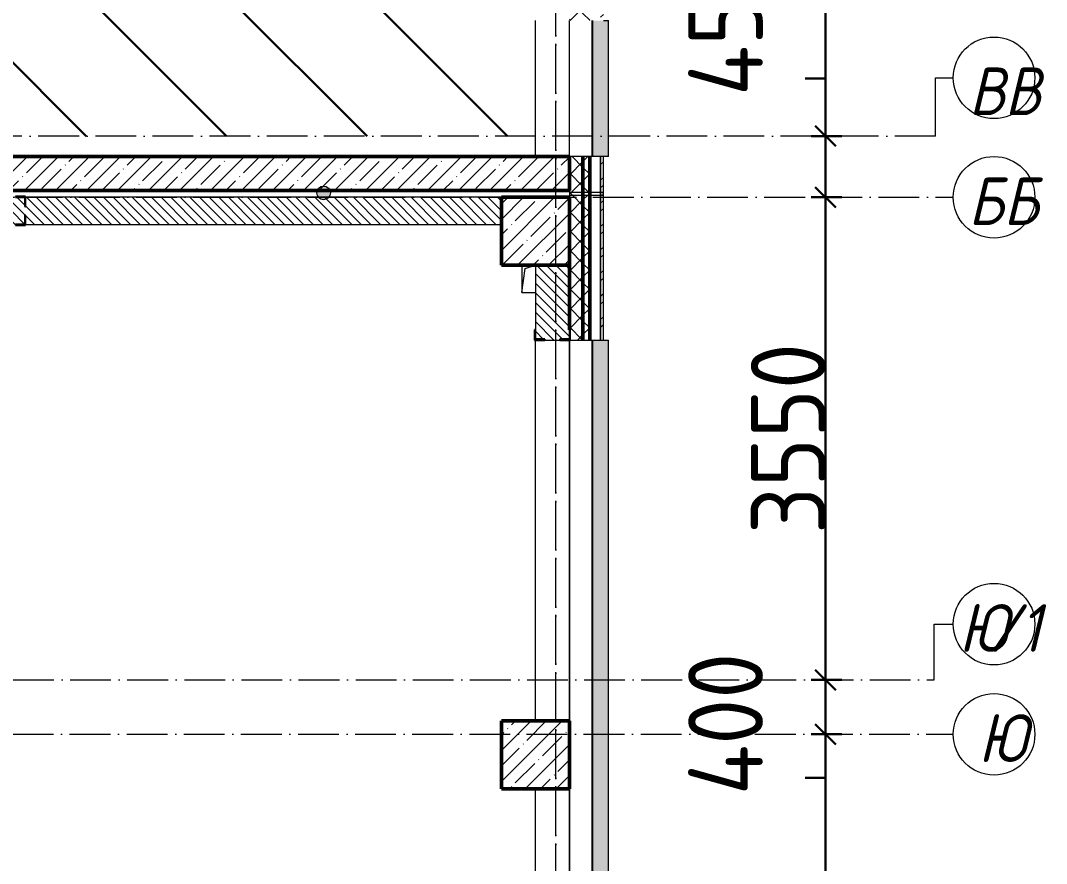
# Model space of a CAD drawing. Header units: millimetres. Extents: x 35697 to 388678, y -91946 to 171347.
# Drawn here: x 380983 to 388530, y -44982 to -38782 of the extents above; entities that cross this region are included whole.
import ezdxf

# ---------------------------------------------------------------- set-up
doc = ezdxf.new("R2010")
doc.units = ezdxf.units.MM
doc.linetypes.add('50_200_ШТРИХ_1Т_ш5_п1_п1_', pattern=[700, 500, -100, 0, -100])
for name, color, linetype, lineweight in [('4) ЛЕстницы', 5, 'Continuous', 30), ('A-____-____-DIMS', 7, 'Continuous', 9), ('A-GENM-____-MCUT', 7, 'Continuous', 25), ('A-GENM-____-OTLN', 7, 'Continuous', 9), ('A-GENM-____-OTLN-1', 7, 'Continuous', 25), ('A-GLAZ-____-OTLN', 7, 'Continuous', 9), ('A-WALL-____-MCUT', 7, 'Continuous', 13), ('A-WALL-____-MCUT-1', 7, 'Continuous', 9), ('A-WALL-____-MCUT-2', 7, 'Continuous', 50), ('A-WALL-____-MCUT-3', 7, 'Continuous', 9), ('A-WALL-____-OTLN', 7, 'Continuous', 9), ('A-WALL-____-PATT-1', 7, 'Continuous', 9), ('A-WALL-FNSH-MCUT-1', 7, 'Continuous', 9), ('G-____-____-TEXT', 7, 'Continuous', 9), ('S-COLS-____-MCUT', 7, 'Continuous', 50), ('S-COLS-____-OTLN', 7, 'Continuous', 9), ('S-GRID-____-IDEN', 7, 'Continuous', 9), ('S-GRID-____-OTLN', 7, 'Continuous', 9), ('S-GRID-____-OTLN-1', 7, '50_200_ШТРИХ_1Т_ш5_п1_п1_', 9), ('стяжа', 7, 'Continuous', 30)]:
    doc.layers.add(name, color=color, linetype=linetype, lineweight=lineweight)
doc.layers.add('A-GLAZ-____-OTLN-1', color=7, linetype='Continuous', lineweight=9, true_color=0xc0c0c0)
doc.styles.add('ISOCPEUR_I', font='isocpeui.ttf', dxfattribs={"width": 0.9, "height": 2.5})
doc.styles.add('ISOCPEUR_I_9', font='isocpeui.ttf', dxfattribs={"width": 0.9, "height": 250})
doc.styles.add('СПДС', font='isocpeur.ttf', dxfattribs={"width": 0.9})
doc.dimstyles.new('ISO-2_5_0_9К_БОЛЬШОЙ_ОСИ', dxfattribs={"dimscale": 304.8, "dimtxt": 248.995294, "dimasz": 0.492126, "dimexe": 0.393701, "dimexo": 0, "dimgap": 0, "dimtad": 1, "dimdec": 0, "dimzin": 0, "dimdsep": 46, "dimtxsty": 'ISOCPEUR_I_9', "dimblk1": 'OBLIQUE', "dimblk2": 'OBLIQUE', "dimsah": 1, "dimcen": 0.09, "dimdle": 0.393701, "dimazin": 0, "dimtfac": 1, "dimtdec": 4, "dimtix": 1, "dimtmove": 0, "dimatfit": 3, "dimfxl": 1, "dimtvp": 1, "dimtolj": 1, "dimtzin": 0, "dimarcsym": 2})
doc.dimstyles.new('ISO-2_5_0_9К_БОЛЬШОЙ_ОСИ_1', dxfattribs={"dimscale": 304.8, "dimtxt": 248.995294, "dimasz": 0.492126, "dimexe": 0.393701, "dimexo": 0, "dimgap": 0, "dimtad": 1, "dimdec": 0, "dimzin": 0, "dimdsep": 46, "dimtxsty": 'ISOCPEUR_I_9', "dimblk1": 'OBLIQUE', "dimblk2": 'OBLIQUE', "dimsah": 1, "dimcen": 0.09, "dimdle": 0.393701, "dimazin": 0, "dimtfac": 1, "dimtdec": 4, "dimtix": 1, "dimtmove": 1, "dimatfit": 3, "dimfxl": 1, "dimtvp": 1, "dimtolj": 1, "dimtzin": 0, "dimarcsym": 2})
pattern_1 = [(45, (283770.71, -86863.46), (-70.71068, 70.71068), []), (135, (283770.71, -86863.46), (-70.71068, -70.71068), [])]
pattern_2 = [(45, (-101000, -46531.04), (-114.04925, 114.04925), []), (45, (-100885.95, -46531.04), (-114.04925, 114.04925), [201.613, -40.323, 3.353, -36.97])]
pattern_3 = [(135, (283770.707, -86863.456), (-35.35534, -35.35534), [])]
pattern_4 = [(45, (283770.7, -86863.46), (-114.04925, 114.04925), []), (45, (283884.76, -86863.46), (-114.04925, 114.04925), [201.612, -40.322, 3.353, -36.97])]
pattern_5 = [(45, (283770.71, -86863.46), (-85.53659, 85.53659), []), (45, (283827.73, -86863.46), (-85.53659, 85.53659), [])]

# ---------------------------------------------------------------- blocks, each defined once
blk = doc.blocks.new('BSC_Колонна _Прямоугольная - 500х500-V114-АР1_План отверстий 3 этажа в осях 1-64_Ю-ЯЯ')
at = {"layer": 'S-COLS-____-OTLN'}
h = blk.add_hatch(dxfattribs=at)
h.set_pattern_fill('FP_119', color=256, style=0, pattern_type=2)
h.set_pattern_definition(pattern_2)
h.paths.add_polyline_path([(-250, -250), (250, -250), (250, 250), (-250, 250), (-250, 198.3)], flags=0)
at = {"layer": 'S-COLS-____-MCUT'}
for p, q in [((250, 250), (-250, 250)), ((-250, 250), (-250, -250)), ((250, -250), (250, 250)), ((-250, -250), (250, -250))]:
    blk.add_line(p, q, dxfattribs=at)
blk = doc.blocks.new('Фахверк_СКБ_Уголок - 200_3550-28267367-АР1_План отверстий 3 этажа в осях 1-64_Ю-ЯЯ')
at = {"layer": 'A-GENM-____-MCUT'}
for p, q in [((200, 156), (125, 156)), ((125, 156), (125, 81)), ((200, 150), (200, 156)), ((125, 81), (131, 81)), ((131, 81), (131, 150)), ((131, 150), (200, 150)), ((131, 19), (125, 19)), ((125, 19), (125, -56)), ((131, -50), (131, 19)), ((125, -56), (200, -56)), ((200, -50), (131, -50)), ((200, -56), (200, -50))]:
    blk.add_line(p, q, dxfattribs=at)
blk = doc.blocks.new('Отлив_СКБ - Отлив витража_120_НВФ-31885283-АР1_План отверстий 3 этажа в осях 1-64_Ю-ЯЯ')
at = {"layer": 'A-GLAZ-____-OTLN-1'}
for points in [[(426.9, -2), (1000, -2), (1000, 0), (0, 0), (0, -2)], [(426.9, -120), (1000, -120), (1000, -2), (0, -2), (0, -120)]]:
    blk.add_hatch(color=256, dxfattribs=at).paths.add_polyline_path(points, flags=0)
at = {"layer": 'A-GLAZ-____-OTLN'}
for p, q in [((0, 0), (1000, 0)), ((1000, -2), (0, -2)), ((0, -120), (0, -83)), ((0, -120), (1000, -120)), ((1000, -83), (1000, -120))]:
    blk.add_line(p, q, dxfattribs=at)
blk = doc.blocks.new('Стены 13 - Стены 4-31812941-АР1_План отверстий 3 этажа в осях 1-64_Ю-ЯЯ')
at = {"layer": 'A-WALL-____-MCUT'}
for p, q in [((-1843.5, 41030.2), (-1843.5, 41010.2)), ((-1593.5, 41030.2), (-1843.5, 41030.2)), ((-1843.5, 41010.2), (-1593.5, 41010.2)), ((-1593.5, 41010.2), (-1593.5, 41030.2))]:
    blk.add_line(p, q, dxfattribs=at)
blk = doc.blocks.new('BSC_Колонна _Прямоугольная - 500х500-V138-АР1_План отверстий 3 этажа в осях 1-64_А-ГГ')
at = {"layer": 'S-COLS-____-OTLN'}
h = blk.add_hatch(dxfattribs=at)
h.set_pattern_fill('FP_161', color=256, style=0, pattern_type=2)
h.set_pattern_definition(pattern_2)
h.paths.add_polyline_path([(-250, -250), (250, -250), (250, 250), (-250, 250), (-250, -215.4)], flags=0)
at = {"layer": 'S-COLS-____-MCUT'}
for p, q in [((250, 250), (-250, 250)), ((-250, 250), (-250, -250)), ((250, -250), (250, 250)), ((-250, -250), (250, -250))]:
    blk.add_line(p, q, dxfattribs=at)
blk = doc.blocks.new('BSC_Колонна _Прямоугольная - 500х500-V140-АР1_План отверстий 3 этажа в осях 1-64_А-ГГ')
at = {"layer": 'S-COLS-____-OTLN'}
h = blk.add_hatch(dxfattribs=at)
h.set_pattern_fill('FP_163', color=256, style=0, pattern_type=2)
h.set_pattern_definition([(45, (-101000, -42681.04), (-114.04925, 114.04925), []), (45, (-100885.95, -42681.04), (-114.04925, 114.04925), [201.613, -40.323, 3.353, -36.97])])
h.paths.add_polyline_path([(-250, -250), (250, -250), (250, 250), (-250, 250)], flags=0)
at = {"layer": 'S-COLS-____-MCUT'}
for p, q in [((250, 250), (-250, 250)), ((-250, 250), (-250, -250)), ((250, -250), (250, 250)), ((-250, -250), (250, -250))]:
    blk.add_line(p, q, dxfattribs=at)
blk = doc.blocks.new('Фахверк_СКБ_Уголок - 250_2700-27497298-АР1_План отверстий 3 этажа в осях 1-64_А-ГГ')
at = {"layer": 'A-GENM-____-MCUT'}
for p, q in [((200, 181), (125, 181)), ((125, 181), (125, 106)), ((131, 106), (131, 175)), ((131, 175), (200, 175)), ((200, 175), (200, 181)), ((125, 106), (131, 106)), ((131, -6), (125, -6)), ((125, -6), (125, -81)), ((131, -75), (131, -6)), ((200, -75), (131, -75)), ((200, -81), (200, -75)), ((125, -81), (200, -81))]:
    blk.add_line(p, q, dxfattribs=at)
blk = doc.blocks.new('Фахверк_СКБ_Уголок - 200_3550-28267367-АР1_План отверстий 3 этажа в осях 1-64_А-ГГ')
at = {"layer": 'A-GENM-____-MCUT'}
for p, q in [((200, 156), (125, 156)), ((125, 156), (125, 81)), ((200, 150), (200, 156)), ((125, 81), (131, 81)), ((131, 81), (131, 150)), ((131, 150), (200, 150)), ((131, 19), (125, 19)), ((125, 19), (125, -56)), ((131, -50), (131, 19)), ((125, -56), (200, -56)), ((200, -50), (131, -50)), ((200, -56), (200, -50))]:
    blk.add_line(p, q, dxfattribs=at)
blk = doc.blocks.new('AR_Отверстие прямоугольное _в плите_ - AR_Отверстие прямоугольное _в плите_-V178-АР1_План отверстий 3 этажа в осях 1-64_А-ГГ')
at = {"layer": 'A-GENM-____-OTLN'}
for p, q in [((-50, 100), (-50, -100)), ((-25, 75), (50, 100)), ((-50, -100), (-25, 75)), ((-50, -100), (50, -100))]:
    blk.add_line(p, q, dxfattribs=at)
blk = doc.blocks.new('Отлив_СКБ - Отлив витража_120_НВФ-31885688-АР1_План отверстий 3 этажа в осях 1-64_А-ГГ')
at = {"layer": 'A-GLAZ-____-OTLN-1'}
for points in [[(4275.3, -2), (4800, -2), (4800, 0), (0, 0), (0, -2), (740.4, -2)], [(4275.3, -120), (4800, -120), (4800, -2), (0, -2), (0, -120), (740.4, -120)]]:
    blk.add_hatch(color=256, dxfattribs=at).paths.add_polyline_path(points, flags=0)
at = {"layer": 'A-GLAZ-____-OTLN'}
for p, q in [((0, 0), (4800, 0)), ((4800, -2), (0, -2)), ((0, -120), (0, -83)), ((0, -120), (4800, -120)), ((4800, -83), (4800, -120))]:
    blk.add_line(p, q, dxfattribs=at)
blk = doc.blocks.new('Стены 13 - Стены 4-31812941-АР1_План отверстий 3 этажа в осях 1-64_А-ГГ')
at = {"layer": 'A-WALL-____-MCUT-3'}
for p, q in [((-1843.5, 41030.2), (-1843.5, 41010.2)), ((-1593.5, 41030.2), (-1843.5, 41030.2)), ((-1843.5, 41010.2), (-1593.5, 41010.2)), ((-1593.5, 41010.2), (-1593.5, 41030.2))]:
    blk.add_line(p, q, dxfattribs=at)
blk = doc.blocks.new('Ось сетки - Круг_Ø6_00__ISO-2_5_0_9K_-25732049-АР1_План отверстий 3 этажа в осях 1-64_А-ГГ')
at = {"layer": 'S-GRID-____-IDEN'}
blk.add_circle((0, 0), 3, dxfattribs=at)
blk = doc.blocks.new('Ось сетки - Круг_Ø6_00__ISO-2_5_0_9K_-25732049-АР1_План отверстий 3 этажа в осях 1-64_Ю-ЯЯ')
at = {"layer": 'S-GRID-____-IDEN'}
blk.add_circle((0, 0), 3, dxfattribs=at)
blk = doc.blocks.new('_Oblique')
at = {"color": 0, "linetype": 'ByBlock', "lineweight": -2}
blk.add_line((-0.5, -0.5), (0.5, 0.5), dxfattribs=at)
blk = doc.blocks.new('*D2074')
at = {"layer": 'A-____-____-DIMS', "color": 0, "lineweight": -2, "transparency": 16777216}
for p, q in [((386904.9, -44152.4), (386904.9, -43512.4)), ((386798.9, -43632.4), (387024.9, -43632.4)), ((386798.9, -44032.4), (387024.9, -44032.4)), ((386904.9, -44352.1), (386904.9, -44032.4)), ((386754.9, -44352.1), (386904.9, -44352.1))]:
    blk.add_line(p, q, dxfattribs=at)
at = {"layer": 'Defpoints', "color": 0, "transparency": 16777216}
for p in [(386798.9, -43632.4), (386904.9, -43632.4), (386798.9, -44032.4)]:
    blk.add_point(p, dxfattribs=at)
at = {"layer": 'A-____-____-DIMS', "color": 0, "lineweight": -2, "transparency": 16777216, "xscale": 150, "yscale": 150, "zscale": 150}
for p, rotation in [((386904.9, -43632.4), 90), ((386904.9, -44032.4), 270)]:
    blk.add_blockref('_Oblique', p, dxfattribs=dict(at, rotation=rotation))
at = {"layer": 'A-____-____-DIMS', "color": 0, "transparency": 16777216, "insert": (385895.4, -44480.1), "char_height": 548.64, "attachment_point": 1, "rotation": 90, "line_spacing_factor": 1.149209, "style": 'СПДС'}
blk.add_mtext('\\A1;400', dxfattribs=at)
blk = doc.blocks.new('*D2075')
at = {"layer": 'A-____-____-DIMS', "color": 0, "lineweight": -2, "transparency": 16777216}
for p, q in [((386904.9, -43752.4), (386904.9, -39962.4)), ((386798.9, -40082.4), (387024.9, -40082.4)), ((386798.9, -43632.4), (387024.9, -43632.4))]:
    blk.add_line(p, q, dxfattribs=at)
at = {"layer": 'Defpoints', "color": 0, "transparency": 16777216}
for p in [(386798.9, -40082.4), (386904.9, -40082.4), (386798.9, -43632.4)]:
    blk.add_point(p, dxfattribs=at)
at = {"layer": 'A-____-____-DIMS', "color": 0, "lineweight": -2, "transparency": 16777216, "xscale": 150, "yscale": 150, "zscale": 150}
for p, rotation in [((386904.9, -40082.4), 90), ((386904.9, -43632.4), 270)]:
    blk.add_blockref('_Oblique', p, dxfattribs=dict(at, rotation=rotation))
at = {"layer": 'A-____-____-DIMS', "color": 0, "transparency": 16777216, "insert": (386630.6, -41857.4), "char_height": 548.64, "attachment_point": 5, "rotation": 90, "style": 'СПДС'}
blk.add_mtext('\\A1;3550', dxfattribs=at)
blk = doc.blocks.new('*D2076')
at = {"layer": 'A-____-____-DIMS', "color": 0, "lineweight": -2, "transparency": 16777216}
for p, q in [((386754.9, -39209.4), (386904.9, -39209.4)), ((386904.9, -39209.4), (386904.9, -39632.4)), ((386904.9, -40202.4), (386904.9, -39512.4)), ((386798.9, -39632.4), (387024.9, -39632.4)), ((386798.9, -40082.4), (387024.9, -40082.4))]:
    blk.add_line(p, q, dxfattribs=at)
at = {"layer": 'Defpoints', "color": 0, "transparency": 16777216}
for p in [(386798.9, -39632.4), (386904.9, -39632.4), (386798.9, -40082.4)]:
    blk.add_point(p, dxfattribs=at)
at = {"layer": 'A-____-____-DIMS', "color": 0, "lineweight": -2, "transparency": 16777216, "xscale": 150, "yscale": 150, "zscale": 150}
for p, rotation in [((386904.9, -39632.4), 90), ((386904.9, -40082.4), 270)]:
    blk.add_blockref('_Oblique', p, dxfattribs=dict(at, rotation=rotation))
at = {"layer": 'A-____-____-DIMS', "color": 0, "transparency": 16777216, "insert": (385895.4, -39337.4), "char_height": 548.64, "attachment_point": 1, "rotation": 90, "line_spacing_factor": 1.149209, "style": 'СПДС'}
blk.add_mtext('\\A1;450', dxfattribs=at)
blk = doc.blocks.new('*D2077')
at = {"layer": 'A-____-____-DIMS', "color": 0, "lineweight": -2, "transparency": 16777216}
for p, q in [((386904.9, -39752.4), (386904.9, -34812.4)), ((386798.9, -34932.4), (387024.9, -34932.4)), ((386798.9, -39632.4), (387024.9, -39632.4))]:
    blk.add_line(p, q, dxfattribs=at)
at = {"layer": 'Defpoints', "color": 0, "transparency": 16777216}
for p in [(386798.9, -34932.4), (386904.9, -34932.4), (386798.9, -39632.4)]:
    blk.add_point(p, dxfattribs=at)
at = {"layer": 'A-____-____-DIMS', "color": 0, "lineweight": -2, "transparency": 16777216, "xscale": 150, "yscale": 150, "zscale": 150}
for p, rotation in [((386904.9, -34932.4), 90), ((386904.9, -39632.4), 270)]:
    blk.add_blockref('_Oblique', p, dxfattribs=dict(at, rotation=rotation))
at = {"layer": 'A-____-____-DIMS', "color": 0, "transparency": 16777216, "insert": (386630.6, -37282.4), "char_height": 548.64, "attachment_point": 5, "rotation": 90, "style": 'СПДС'}
blk.add_mtext('\\A1;4700', dxfattribs=at)
blk = doc.blocks.new('*D2101')
at = {"layer": 'A-____-____-DIMS', "color": 0, "lineweight": -2, "transparency": 16777216}
for p, q in [((386904.9, -49652.4), (386904.9, -43912.4)), ((386798.9, -44032.4), (387024.9, -44032.4)), ((386798.9, -49532.4), (387024.9, -49532.4))]:
    blk.add_line(p, q, dxfattribs=at)
at = {"layer": 'Defpoints', "color": 0, "transparency": 16777216}
for p in [(386798.9, -44032.4), (386904.9, -44032.4), (386798.9, -49532.4)]:
    blk.add_point(p, dxfattribs=at)
at = {"layer": 'A-____-____-DIMS', "color": 0, "lineweight": -2, "transparency": 16777216, "xscale": 150, "yscale": 150, "zscale": 150}
for p, rotation in [((386904.9, -44032.4), 90), ((386904.9, -49532.4), 270)]:
    blk.add_blockref('_Oblique', p, dxfattribs=dict(at, rotation=rotation))
at = {"layer": 'A-____-____-DIMS', "color": 0, "transparency": 16777216, "insert": (386630.6, -46782.4), "char_height": 548.64, "attachment_point": 5, "rotation": 90, "style": 'СПДС'}
blk.add_mtext('\\A1;5500', dxfattribs=at)
blk = doc.blocks.new('*D2102')
at = {"layer": 'A-____-____-DIMS', "color": 0, "lineweight": -2, "transparency": 16777216}
for p, q in [((386904.9, -44152.4), (386904.9, -43512.4)), ((386798.9, -43632.4), (387024.9, -43632.4)), ((386798.9, -44032.4), (387024.9, -44032.4)), ((386904.9, -44352.1), (386904.9, -44032.4)), ((386754.9, -44352.1), (386904.9, -44352.1))]:
    blk.add_line(p, q, dxfattribs=at)
at = {"layer": 'Defpoints', "color": 0, "transparency": 16777216}
for p in [(386798.9, -43632.4), (386904.9, -43632.4), (386798.9, -44032.4)]:
    blk.add_point(p, dxfattribs=at)
at = {"layer": 'A-____-____-DIMS', "color": 0, "lineweight": -2, "transparency": 16777216, "xscale": 150, "yscale": 150, "zscale": 150}
for p, rotation in [((386904.9, -43632.4), 90), ((386904.9, -44032.4), 270)]:
    blk.add_blockref('_Oblique', p, dxfattribs=dict(at, rotation=rotation))
at = {"layer": 'A-____-____-DIMS', "color": 0, "transparency": 16777216, "insert": (385895.4, -44480.1), "char_height": 548.64, "attachment_point": 1, "rotation": 90, "line_spacing_factor": 1.149209, "style": 'СПДС'}
blk.add_mtext('\\A1;400', dxfattribs=at)
blk = doc.blocks.new('*D2103')
at = {"layer": 'A-____-____-DIMS', "color": 0, "lineweight": -2, "transparency": 16777216}
for p, q in [((386904.9, -43752.4), (386904.9, -39962.4)), ((386798.9, -40082.4), (387024.9, -40082.4)), ((386798.9, -43632.4), (387024.9, -43632.4))]:
    blk.add_line(p, q, dxfattribs=at)
at = {"layer": 'Defpoints', "color": 0, "transparency": 16777216}
for p in [(386798.9, -40082.4), (386904.9, -40082.4), (386798.9, -43632.4)]:
    blk.add_point(p, dxfattribs=at)
at = {"layer": 'A-____-____-DIMS', "color": 0, "lineweight": -2, "transparency": 16777216, "xscale": 150, "yscale": 150, "zscale": 150}
for p, rotation in [((386904.9, -40082.4), 90), ((386904.9, -43632.4), 270)]:
    blk.add_blockref('_Oblique', p, dxfattribs=dict(at, rotation=rotation))
at = {"layer": 'A-____-____-DIMS', "color": 0, "transparency": 16777216, "insert": (386630.6, -41857.4), "char_height": 548.64, "attachment_point": 5, "rotation": 90, "style": 'СПДС'}
blk.add_mtext('\\A1;3550', dxfattribs=at)
blk = doc.blocks.new('*D2104')
at = {"layer": 'A-____-____-DIMS', "color": 0, "lineweight": -2, "transparency": 16777216}
for p, q in [((386754.9, -39209.4), (386904.9, -39209.4)), ((386904.9, -39209.4), (386904.9, -39632.4)), ((386904.9, -40202.4), (386904.9, -39512.4)), ((386798.9, -39632.4), (387024.9, -39632.4)), ((386798.9, -40082.4), (387024.9, -40082.4))]:
    blk.add_line(p, q, dxfattribs=at)
at = {"layer": 'Defpoints', "color": 0, "transparency": 16777216}
for p in [(386798.9, -39632.4), (386904.9, -39632.4), (386798.9, -40082.4)]:
    blk.add_point(p, dxfattribs=at)
at = {"layer": 'A-____-____-DIMS', "color": 0, "lineweight": -2, "transparency": 16777216, "xscale": 150, "yscale": 150, "zscale": 150}
for p, rotation in [((386904.9, -39632.4), 90), ((386904.9, -40082.4), 270)]:
    blk.add_blockref('_Oblique', p, dxfattribs=dict(at, rotation=rotation))
at = {"layer": 'A-____-____-DIMS', "color": 0, "transparency": 16777216, "insert": (385895.4, -39337.4), "char_height": 548.64, "attachment_point": 1, "rotation": 90, "line_spacing_factor": 1.149209, "style": 'СПДС'}
blk.add_mtext('\\A1;450', dxfattribs=at)
blk = doc.blocks.new('3эт')
at = {"layer": 'S-GRID-____-OTLN-1', "color": 251, "ltscale": 0.6, "true_color": 0x636466}
for p, q in [((384920.7, -46882.4), (384920.7, 4029.4)), ((384920.7, -91346.1), (384920.7, -36982.5)), ((387715.1, -39632.4), (376792, -39632.4)), ((387715.1, -39632.4), (376792, -39632.4)), ((376792, -40082.4), (387845.1, -40082.4)), ((376792, -40082.4), (387845.1, -40082.4)), ((358243, -43632.4), (387705.3, -43632.4)), ((358243, -43632.4), (387705.3, -43632.4)), ((351097.5, -44032.4), (387845.1, -44032.4))]:
    blk.add_line(p, q, dxfattribs=at)
at = {"layer": 'S-GRID-____-IDEN', "xscale": 99.99999999999993, "yscale": 99.99999999999993, "zscale": 99.99999999999993}
for p, rotation in [((388145.1, -39203.8), 89.99999999999982), ((388145.1, -40082.4), 269.9999999999995), ((388145.1, -43222.2), 269.9999999999994), ((388145.1, -44032.4), 269.9999999999995)]:
    blk.add_blockref('Ось сетки - Круг_Ø6_00__ISO-2_5_0_9K_-25732049-АР1_План отверстий 3 этажа в осях 1-64_Ю-ЯЯ', p, dxfattribs=dict(at, rotation=rotation))
at = {"layer": 'S-GRID-____-IDEN', "char_height": 350, "attachment_point": 1}
for s, insert, width, style in [('ВВ', (387960, -39127.7), 447.342, 'ISOCPEUR_I_9'), ('ВВ', (387960, -39127.7), 447.342, 'ISOCPEUR_I'), ('ББ', (387954.9, -39935.8), 447.342, 'ISOCPEUR_I_9'), ('ББ', (387954.9, -39935.8), 447.342, 'ISOCPEUR_I'), ('\\fISOCPEUR|b0|i1|c204|p34|;\\W.9;Ю', (387886.5, -43075.6), 266.962, 'ISOCPEUR_I_9'), ('\\fISOCPEUR|b0|i1|c204|p34|;\\W.9;Ю', (387886.5, -43075.6), 266.962, 'ISOCPEUR_I'), ('/1', (388106.8, -43075.6), 346.329, 'ISOCPEUR_I_9'), ('/1', (388106.8, -43075.6), 346.329, 'ISOCPEUR_I'), ('\\fISOCPEUR|b0|i1|c204|p34|;\\W.9;Ю', (388029.1, -43885.8), 266.962, 'ISOCPEUR_I_9'), ('\\fISOCPEUR|b0|i1|c204|p34|;\\W.9;Ю', (388029.1, -43885.8), 266.962, 'ISOCPEUR_I')]:
    blk.add_mtext(s, dxfattribs=dict(at, insert=insert, width=width, style=style))
at = {"layer": 'A-____-____-DIMS'}
for base, p1, p2, override, picture, middle in [((386904.9, -34932.4), (386798.9, -39632.4), (386798.9, -34932.4), {"dimtxt": 1.8, "dimpost": '<>', "dimtxsty": 'СПДС', "dimfxl": 4700}, '*D2077', (386630.6, -37282.4)), ((386904.9, -40082.4), (386798.9, -43632.4), (386798.9, -40082.4), {"dimtxt": 1.8, "dimpost": '<>', "dimtxsty": 'СПДС', "dimfxl": 3550}, '*D2075', (386630.6, -41857.4)), ((386904.9, -40082.4), (386798.9, -43632.4), (386798.9, -40082.4), {"dimtxt": 1.8, "dimpost": '<>', "dimtxsty": 'СПДС', "dimfxl": 3550}, '*D2103', (386630.6, -41857.4)), ((386904.9, -44032.4), (386798.9, -49532.4), (386798.9, -44032.4), {"dimtxt": 1.8, "dimpost": '<>', "dimtxsty": 'СПДС', "dimfxl": 5500}, '*D2101', (386630.6, -46782.4))]:
    dim = blk.add_linear_dim(base=base, p1=p1, p2=p2, angle=90, dimstyle='ISO-2_5_0_9К_БОЛЬШОЙ_ОСИ', override=override, dxfattribs=at)
    dim.commit()
    dim.dimension.update_dxf_attribs({"geometry": picture, "text_midpoint": middle})
for base, p1, p2, override, picture, middle in [((386904.9, -39632.4), (386798.9, -40082.4), (386798.9, -39632.4), {"dimtxt": 1.8, "dimpost": '<>', "dimtxsty": 'СПДС', "dimfxl": 450}, '*D2076', (386745, -39209.4)), ((386904.9, -39632.4), (386798.9, -40082.4), (386798.9, -39632.4), {"dimtxt": 1.8, "dimpost": '<>', "dimtxsty": 'СПДС', "dimfxl": 450}, '*D2104', (386745, -39209.4)), ((386904.9, -43632.4), (386798.9, -44032.4), (386798.9, -43632.4), {"dimtxt": 1.8, "dimpost": '<>', "dimtxsty": 'СПДС', "dimfxl": 400}, '*D2074', (386745, -44352.1)), ((386904.9, -43632.4), (386798.9, -44032.4), (386798.9, -43632.4), {"dimtxt": 1.8, "dimpost": '<>', "dimtxsty": 'СПДС', "dimfxl": 400}, '*D2102', (386745, -44352.1))]:
    dim = blk.add_linear_dim(base=base, p1=p1, p2=p2, angle=90, dimstyle='ISO-2_5_0_9К_БОЛЬШОЙ_ОСИ_1', override=override, dxfattribs=at)
    dim.commit()
    dim.dimension.update_dxf_attribs({"geometry": picture, "text_midpoint": middle, "dimtype": 128, "text_rotation": 90})

msp = doc.modelspace()

# ---------------------------------------------------------------- hatches: boundary and pattern name
at = {"layer": '4) ЛЕстницы'}
h = msp.add_hatch(dxfattribs=at)
h.set_pattern_fill('ANSI31', color=256, scale=230, angle=90)
h.paths.add_polyline_path([(377120.7, -39632.4), (377120.7, -37582.4), (384620.7, -37582.4), (384620.7, -39632.4)])
at = {"layer": 'A-WALL-____-PATT-1'}
h = msp.add_hatch(dxfattribs=at)
h.set_pattern_fill('FP_4', color=256, style=0, pattern_type=2)
h.set_pattern_definition(pattern_1)
h.paths.add_polyline_path([(385020.7, -40067.4), (385120.7, -40067.4), (385120.7, -39782.4), (385020.7, -39782.4)], flags=0)
h.paths.add_polyline_path([(385120.7, -38782.4), (385120.7, -31082.4), (385026.7, -31082.4), (385026.7, -31157.4), (385020.7, -31157.4), (385020.7, -38782.4)], flags=0)
h.paths.add_polyline_path([(385026.7, -17382.4), (385120.7, -17382.4), (385120.7, -16132.4), (385026.7, -16132.4), (385026.7, -16207.4), (385020.7, -16207.4), (385020.7, -17307.4), (385026.7, -17307.4), (385026.7, -17376.4)], flags=0)
h.paths.add_polyline_path([(385120.7, -14332.4), (385120.7, -13132.4), (385020.7, -13132.4), (385020.7, -14257.4), (385026.7, -14257.4), (385026.7, -14332.4)], flags=0)
h.paths.add_polyline_path([(385120.7, -11332.4), (385120.7, -10132.4), (385026.7, -10132.4), (385026.7, -10207.4), (385020.7, -10207.4), (385020.7, -11257.4), (385026.7, -11257.4), (385026.7, -11332.4)], flags=0)
h.paths.add_polyline_path([(385120.7, -8332.4), (385120.7, -7132.4), (385026.7, -7132.4), (385026.7, -7207.4), (385020.7, -7207.4), (385020.7, -8257.4), (385026.7, -8257.4), (385026.7, -8332.4)], flags=0)
h.paths.add_polyline_path([(385120.7, -5332.4), (385120.7, -1182.4), (385020.7, -1182.4), (385020.7, -5332.4)], flags=0)
h = msp.add_hatch(dxfattribs=at)
h.set_pattern_fill('FP_4', color=256, style=0, pattern_type=2)
h.set_pattern_definition(pattern_1)
h.paths.add_polyline_path([(385170.7, -40067.4), (385170.7, -39782.4), (385120.7, -39782.4), (385120.7, -40067.4)], flags=0)
h.paths.add_polyline_path([(385170.7, -38782.4), (385170.7, -31082.4), (385120.7, -31082.4), (385120.7, -38782.4)], flags=0)
h.paths.add_polyline_path([(385170.7, -17382.4), (385170.7, -16132.4), (385120.7, -16132.4), (385120.7, -17382.4)], flags=0)
h.paths.add_polyline_path([(385170.7, -14332.4), (385170.7, -13132.4), (385120.7, -13132.4), (385120.7, -14332.4)], flags=0)
h.paths.add_polyline_path([(385120.7, -11332.4), (385170.7, -11332.4), (385170.7, -10132.4), (385120.7, -10132.4), (385120.7, -10266.2)], flags=0)
h.paths.add_polyline_path([(385170.7, -8332.4), (385170.7, -7132.4), (385120.7, -7132.4), (385120.7, -8332.4)], flags=0)
h.paths.add_polyline_path([(385120.7, -5332.4), (385170.7, -5332.4), (385170.7, -1182.4), (385120.7, -1182.4)], flags=0)
h = msp.add_hatch(dxfattribs=at)
h.set_pattern_fill('FP_6', color=256, style=0, pattern_type=2)
h.set_pattern_definition(pattern_5)
h.paths.add_polyline_path([(385270.7, -40047.4), (385270.7, -39782.4), (385250.7, -39782.4), (385250.7, -40047.4)], flags=0)
h.paths.add_polyline_path([(385250.7, -38782.4), (385270.7, -38782.4), (385270.7, -31082.4), (385250.7, -31082.4), (385250.7, -36097.9)], flags=0)
h = msp.add_hatch(dxfattribs=at)
h.set_pattern_fill('FP_12', color=256, style=0, pattern_type=2)
h.set_pattern_definition(pattern_4)
h.paths.add_polyline_path([(385020.7, -40032.4), (385020.7, -39782.4), (380620.7, -39782.4), (380620.7, -40032.4), (384502.1, -40032.4)], flags=0)
h = msp.add_hatch(dxfattribs=at)
h.set_pattern_fill('FP_38', color=256, style=0, pattern_type=2)
h.set_pattern_definition(pattern_4)
h.paths.add_polyline_path([(385020.7, -40032.4), (385020.7, -39782.4), (380620.7, -39782.4), (380620.7, -40032.4), (384502.5, -40032.4)], flags=0)
h = msp.add_hatch(dxfattribs=at)
h.set_pattern_fill('FP_1', color=256, style=0, pattern_type=2)
h.set_pattern_definition(pattern_1)
h.paths.add_polyline_path([(385120.7, -40067.4), (385120.7, -39782.4), (385020.7, -39782.4), (385020.7, -40067.4)], flags=0)
h = msp.add_hatch(dxfattribs=at)
h.set_pattern_fill('FP_1', color=256, style=0, pattern_type=2)
h.set_pattern_definition(pattern_1)
h.paths.add_polyline_path([(385170.7, -40067.4), (385170.7, -39782.4), (385120.7, -39782.4), (385120.7, -40067.4)], flags=0)
h = msp.add_hatch(dxfattribs=at)
h.set_pattern_fill('FP_3', color=256, style=0, pattern_type=2)
h.set_pattern_definition(pattern_5)
h.paths.add_polyline_path([(385270.7, -40047.4), (385270.7, -39782.4), (385250.7, -39782.4), (385250.7, -40047.4)], flags=0)
h = msp.add_hatch(dxfattribs=at)
h.set_pattern_fill('FP_4', color=256, style=0, pattern_type=2)
h.set_pattern_definition(pattern_1)
h.paths.add_polyline_path([(385026.7, -41132.4), (385120.7, -41132.4), (385120.7, -40067.4), (385020.7, -40067.4), (385020.7, -41057.4), (385026.7, -41057.4), (385026.7, -41126.4)], flags=0)
h = msp.add_hatch(dxfattribs=at)
h.set_pattern_fill('FP_1', color=256, style=0, pattern_type=2)
h.set_pattern_definition(pattern_1)
h.paths.add_polyline_path([(385120.7, -88882.4), (385120.7, -87932.4), (385026.7, -87932.4), (385026.7, -88007.4), (385020.7, -88007.4), (385020.7, -88882.4)], flags=0)
h.paths.add_polyline_path([(385026.7, -86132.4), (385120.7, -86132.4), (385120.7, -84932.4), (385026.7, -84932.4), (385026.7, -85007.4), (385020.7, -85007.4), (385020.7, -86057.4), (385026.7, -86057.4), (385026.7, -86129.4)], flags=0)
h.paths.add_polyline_path([(385120.7, -83132.4), (385120.7, -81932.4), (385026.7, -81932.4), (385026.7, -82007.4), (385020.7, -82007.4), (385020.7, -83057.4), (385026.7, -83057.4), (385026.7, -83132.4)], flags=0)
h.paths.add_polyline_path([(385120.7, -80132.4), (385120.7, -78932.4), (385026.7, -78932.4), (385026.7, -79007.4), (385020.7, -79007.4), (385020.7, -80057.4), (385026.7, -80057.4), (385026.7, -80132.4)], flags=0)
h.paths.add_polyline_path([(385026.7, -77132.4), (385120.7, -77132.4), (385120.7, -75932.4), (385026.7, -75932.4), (385026.7, -76007.4), (385020.7, -76007.4), (385020.7, -77057.4), (385026.7, -77057.4), (385026.7, -77126.4)], flags=0)
h.paths.add_polyline_path([(385026.7, -71132.4), (385120.7, -71132.4), (385120.7, -69932.4), (385026.7, -69932.4), (385026.7, -70007.4), (385020.7, -70007.4), (385020.7, -71057.4), (385026.7, -71057.4), (385026.7, -71126.4)], flags=0)
h.paths.add_polyline_path([(385026.7, -68132.4), (385120.7, -68132.4), (385120.7, -66932.4), (385026.7, -66932.4), (385026.7, -67007.4), (385020.7, -67007.4), (385020.7, -68057.4), (385026.7, -68057.4), (385026.7, -68126.4)], flags=0)
h.paths.add_polyline_path([(385120.7, -65132.4), (385120.7, -63932.4), (385026.7, -63932.4), (385026.7, -64007.4), (385020.7, -64007.4), (385020.7, -65057.4), (385026.7, -65057.4), (385026.7, -65132.4)], flags=0)
h.paths.add_polyline_path([(385026.7, -62132.4), (385120.7, -62132.4), (385120.7, -60932.4), (385026.7, -60932.4), (385026.7, -61007.4), (385020.7, -61007.4), (385020.7, -62057.4), (385026.7, -62057.4), (385026.7, -62126.4)], flags=0)
h.paths.add_polyline_path([(385120.7, -59132.4), (385120.7, -57932.4), (385026.7, -57932.4), (385026.7, -58007.4), (385020.7, -58007.4), (385020.7, -59057.4), (385026.7, -59057.4), (385026.7, -59132.4)], flags=0)
h.paths.add_polyline_path([(385120.7, -53132.4), (385120.7, -51932.4), (385026.7, -51932.4), (385026.7, -52007.4), (385020.7, -52007.4), (385020.7, -53057.4), (385026.7, -53057.4), (385026.7, -53132.4)], flags=0)
h.paths.add_polyline_path([(385026.7, -50132.4), (385120.7, -50132.4), (385120.7, -48932.4), (385026.7, -48932.4), (385026.7, -49007.4), (385020.7, -49007.4), (385020.7, -50057.4), (385026.7, -50057.4), (385026.7, -50126.4)], flags=0)
h.paths.add_polyline_path([(385120.7, -47132.4), (385120.7, -45932.4), (385026.7, -45932.4), (385026.7, -46007.4), (385020.7, -46007.4), (385020.7, -47057.4), (385026.7, -47057.4), (385026.7, -47132.4)], flags=0)
h.paths.add_polyline_path([(385120.7, -41132.4), (385120.7, -40067.4), (385020.7, -40067.4), (385020.7, -41057.4), (385026.7, -41057.4), (385026.7, -41132.4)], flags=0)
h = msp.add_hatch(dxfattribs=at)
h.set_pattern_fill('FP_4', color=256, style=0, pattern_type=2)
h.set_pattern_definition(pattern_1)
h.paths.add_polyline_path([(385170.7, -41132.4), (385170.7, -40067.4), (385120.7, -40067.4), (385120.7, -41132.4)], flags=0)
h = msp.add_hatch(dxfattribs=at)
h.set_pattern_fill('FP_1', color=256, style=0, pattern_type=2)
h.set_pattern_definition(pattern_1)
h.paths.add_polyline_path([(385120.7, -88932.4), (385170.7, -88932.4), (385170.7, -87932.4), (385120.7, -87932.4), (385120.7, -88882.4)], flags=0)
h.paths.add_polyline_path([(385120.7, -86132.4), (385170.7, -86132.4), (385170.7, -84932.4), (385120.7, -84932.4), (385120.7, -86129.4)], flags=0)
h.paths.add_polyline_path([(385170.7, -83132.4), (385170.7, -81932.4), (385120.7, -81932.4), (385120.7, -83132.4)], flags=0)
h.paths.add_polyline_path([(385170.7, -80132.4), (385170.7, -78932.4), (385120.7, -78932.4), (385120.7, -80132.4)], flags=0)
h.paths.add_polyline_path([(385120.7, -77132.4), (385170.7, -77132.4), (385170.7, -75932.4), (385120.7, -75932.4), (385120.7, -76669.1)], flags=0)
h.paths.add_polyline_path([(385120.7, -71132.4), (385170.7, -71132.4), (385170.7, -69932.4), (385120.7, -69932.4), (385120.7, -70648.9)], flags=0)
h.paths.add_polyline_path([(385170.7, -68132.4), (385170.7, -66932.4), (385120.7, -66932.4), (385120.7, -68132.4)], flags=0)
h.paths.add_polyline_path([(385170.7, -65132.4), (385170.7, -63932.4), (385120.7, -63932.4), (385120.7, -65132.4)], flags=0)
h.paths.add_polyline_path([(385120.7, -62132.4), (385170.7, -62132.4), (385170.7, -60932.4), (385120.7, -60932.4), (385120.7, -62048.6)], flags=0)
h.paths.add_polyline_path([(385120.7, -59132.4), (385170.7, -59132.4), (385170.7, -57932.4), (385120.7, -57932.4), (385120.7, -58608.4)], flags=0)
h.paths.add_polyline_path([(385120.7, -53132.4), (385170.7, -53132.4), (385170.7, -51932.4), (385120.7, -51932.4), (385120.7, -52588.2)], flags=0)
h.paths.add_polyline_path([(385170.7, -50132.4), (385170.7, -48932.4), (385120.7, -48932.4), (385120.7, -50132.4)], flags=0)
h.paths.add_polyline_path([(385120.7, -47132.4), (385170.7, -47132.4), (385170.7, -45932.4), (385120.7, -45932.4), (385120.7, -46568)], flags=0)
h.paths.add_polyline_path([(385120.7, -41132.4), (385170.7, -41132.4), (385170.7, -40067.4), (385120.7, -40067.4), (385120.7, -40547.8)], flags=0)
h = msp.add_hatch(dxfattribs=at)
h.set_pattern_fill('FP_6', color=256, style=0, pattern_type=2)
h.set_pattern_definition(pattern_5)
h.paths.add_polyline_path([(385270.7, -41132.4), (385270.7, -40067.4), (385250.7, -40067.4), (385250.7, -41132.4)], flags=0)
h = msp.add_hatch(dxfattribs=at)
h.set_pattern_fill('FP_3', color=256, style=0, pattern_type=2)
h.set_pattern_definition(pattern_5)
h.paths.add_polyline_path([(385250.7, -89032.4), (385270.7, -89032.4), (385270.7, -87932.4), (385250.7, -87932.4), (385250.7, -89012.4)], flags=0)
h.paths.add_polyline_path([(385270.7, -86132.4), (385270.7, -84932.4), (385250.7, -84932.4), (385250.7, -86132.4)], flags=0)
h.paths.add_polyline_path([(385250.7, -83132.4), (385270.7, -83132.4), (385270.7, -81932.4), (385250.7, -81932.4), (385250.7, -82689.3)], flags=0)
h.paths.add_polyline_path([(385250.7, -80132.4), (385270.7, -80132.4), (385270.7, -78932.4), (385250.7, -78932.4), (385250.7, -80109.2)], flags=0)
h.paths.add_polyline_path([(385270.7, -77132.4), (385270.7, -75932.4), (385250.7, -75932.4), (385250.7, -77132.4)], flags=0)
h.paths.add_polyline_path([(385270.7, -71132.4), (385270.7, -69932.4), (385250.7, -69932.4), (385250.7, -71132.4)], flags=0)
h.paths.add_polyline_path([(385270.7, -68132.4), (385270.7, -66932.4), (385250.7, -66932.4), (385250.7, -68132.4)], flags=0)
h.paths.add_polyline_path([(385270.7, -65132.4), (385270.7, -63932.4), (385250.7, -63932.4), (385250.7, -65132.4)], flags=0)
h.paths.add_polyline_path([(385250.7, -62132.4), (385270.7, -62132.4), (385270.7, -60932.4), (385250.7, -60932.4), (385250.7, -62048.6)], flags=0)
h.paths.add_polyline_path([(385270.7, -59132.4), (385270.7, -57932.4), (385250.7, -57932.4), (385250.7, -59132.4)], flags=0)
h.paths.add_polyline_path([(385270.7, -53132.4), (385270.7, -51932.4), (385250.7, -51932.4), (385250.7, -53132.4)], flags=0)
h.paths.add_polyline_path([(385250.7, -50132.4), (385270.7, -50132.4), (385270.7, -48932.4), (385250.7, -48932.4), (385250.7, -50008.1)], flags=0)
h.paths.add_polyline_path([(385270.7, -47132.4), (385270.7, -45932.4), (385250.7, -45932.4), (385250.7, -47132.4)], flags=0)
h.paths.add_polyline_path([(385270.7, -41132.4), (385270.7, -40067.4), (385250.7, -40067.4), (385250.7, -41132.4)], flags=0)
h = msp.add_hatch(dxfattribs=at)
h.set_pattern_fill('FP_9', color=256, style=0, pattern_type=2)
h.set_pattern_definition(pattern_3)
h.paths.add_polyline_path([(384520.7, -40282.4), (384520.7, -40082.4), (381020.7, -40082.4), (381020.7, -40151.4), (381014.7, -40151.4), (381014.7, -40082.4), (377520.7, -40082.4), (377520.7, -40282.4), (381014.7, -40282.4), (381014.7, -40213.4), (381020.7, -40213.4), (381020.7, -40282.4), (384502.1, -40282.4)], flags=0)
h = msp.add_hatch(dxfattribs=at)
h.set_pattern_fill('FP_6', color=256, style=0, pattern_type=2)
h.set_pattern_definition(pattern_3)
h.paths.add_polyline_path([(384520.7, -40282.4), (384520.7, -40082.4), (381020.7, -40082.4), (381020.7, -40151.4), (381014.7, -40151.4), (381014.7, -40082.4), (377520.7, -40082.4), (377520.7, -40282.4), (381014.7, -40282.4), (381014.7, -40213.4), (381020.7, -40213.4), (381020.7, -40282.4), (384502.5, -40282.4)], flags=0)
h = msp.add_hatch(dxfattribs=at)
h.set_pattern_fill('FP_6', color=256, style=0, pattern_type=2)
h.set_pattern_definition(pattern_3)
h.paths.add_polyline_path([(384839.7, -41132.4), (384951.7, -41132.4), (384951.7, -41126.4), (385020.7, -41126.4), (385020.7, -40582.4), (384770.7, -40582.4), (384770.7, -41126.4), (384839.7, -41126.4)], flags=0)
at = {"layer": 'G-____-____-TEXT'}
h = msp.add_hatch(color=256, dxfattribs=at)
edge = h.paths.add_edge_path(flags=0)
edge.add_arc((383212.8, -40050.1), 50, 0, 360)
h = msp.add_hatch(color=256, dxfattribs=at)
edge = h.paths.add_edge_path(flags=0)
edge.add_arc((383212.8, -40050.1), 50, 0, 360)

# ---------------------------------------------------------------- linework, layer by layer
at = {"layer": 'A-WALL-____-MCUT'}
for p, q in [((385020.7, -39782.4), (385020.7, -40082.4)), ((385250.7, -39782.4), (385020.7, -39782.4)), ((385250.7, -41132.4), (385250.7, -39782.4)), ((384520.7, -40082.4), (381020.7, -40082.4)), ((381020.7, -40282.4), (384520.7, -40282.4))]:
    msp.add_line(p, q, dxfattribs=at)
at = {"layer": 'A-WALL-____-MCUT-1'}
for p, q in [((385020.7, -39782.4), (380870.7, -39782.4)), ((385020.7, -40032.4), (385020.7, -39782.4)), ((385120.7, -41132.4), (385120.7, -39782.4)), ((385170.7, -41132.4), (385170.7, -39782.4)), ((380620.7, -40032.4), (385020.7, -40032.4))]:
    msp.add_line(p, q, dxfattribs=at)
at = {"layer": 'A-WALL-____-MCUT-2'}
for p, q in [((385020.7, -39782.4), (380870.7, -39782.4)), ((385020.7, -40032.4), (385020.7, -39782.4)), ((385120.7, -41132.4), (385120.7, -39782.4)), ((385170.7, -41132.4), (385170.7, -39782.4)), ((380620.7, -40032.4), (385020.7, -40032.4)), ((385020.7, -41057.4), (385020.7, -40582.4))]:
    msp.add_line(p, q, dxfattribs=at)
at = {"layer": 'A-WALL-____-MCUT-3'}
for p, q in [((385020.7, -39782.4), (385020.7, -40082.4)), ((385250.7, -41132.4), (385250.7, -39782.4)), ((384520.7, -40082.4), (381020.7, -40082.4)), ((381020.7, -40282.4), (384520.7, -40282.4)), ((384770.7, -40582.4), (384770.7, -41057.4)), ((384839.7, -41132.4), (384951.7, -41132.4)), ((385026.7, -41132.4), (385250.7, -41132.4))]:
    msp.add_line(p, q, dxfattribs=at)
at = {"layer": 'A-WALL-____-OTLN'}
for p, q in [((384770.7, -39782.4), (384770.7, -38782.4)), ((385020.7, -39782.4), (385020.7, -38782.4)), ((384770.7, -43932.4), (384770.7, -41132.4)), ((385020.7, -43932.4), (385020.7, -41132.4)), ((385020.7, -41132.4), (385020.7, -43932.4)), ((384770.7, -45932.4), (384770.7, -44432.4)), ((385020.7, -45932.4), (385020.7, -44432.4)), ((385020.7, -44432.4), (385020.7, -45932.4))]:
    msp.add_line(p, q, dxfattribs=at)
at = {"layer": 'A-WALL-FNSH-MCUT-1'}
for p, q in [((385270.7, -39782.4), (385250.7, -39782.4)), ((385250.7, -39782.4), (385250.7, -40047.4)), ((385250.7, -39782.4), (385250.7, -40047.4)), ((385270.7, -40047.4), (385270.7, -39782.4)), ((385270.7, -40047.4), (385270.7, -39782.4)), ((385250.7, -40047.4), (385270.7, -40047.4)), ((385250.7, -40047.4), (385270.7, -40047.4)), ((385270.7, -40067.4), (385250.7, -40067.4)), ((385250.7, -40067.4), (385250.7, -41132.4)), ((385270.7, -40067.4), (385250.7, -40067.4)), ((385250.7, -40067.4), (385250.7, -41132.4)), ((385270.7, -41132.4), (385270.7, -40067.4)), ((385270.7, -41132.4), (385270.7, -40067.4)), ((385250.7, -41132.4), (385270.7, -41132.4))]:
    msp.add_line(p, q, dxfattribs=at)
at = {"layer": 'G-____-____-TEXT'}
msp.add_circle((383212.8, -40050.1), 50, dxfattribs=at)
msp.add_circle((383212.8, -40050.1), 50, dxfattribs=at)
at = {"layer": 'S-GRID-____-OTLN'}
for p, q in [((387715.1, -39203.8), (387845.1, -39203.8)), ((387715.1, -39632.4), (387715.1, -39203.8)), ((387715.1, -39203.8), (387845.1, -39203.8)), ((387715.1, -39632.4), (387715.1, -39203.8)), ((387705.3, -43222.2), (387845.1, -43222.2)), ((387705.3, -43632.4), (387705.3, -43222.2)), ((387705.3, -43222.2), (387845.1, -43222.2)), ((387705.3, -43632.4), (387705.3, -43222.2))]:
    msp.add_line(p, q, dxfattribs=at)

# ---------------------------------------------------------------- block references
at = {"layer": 'A-GENM-____-OTLN'}
msp.add_blockref('AR_Отверстие прямоугольное _в плите_ - AR_Отверстие прямоугольное _в плите_-V178-АР1_План отверстий 3 этажа в осях 1-64_А-ГГ', (384720.7, -40682.4), dxfattribs=at)
at = {"layer": 'A-GENM-____-OTLN-1'}
for name, p, rotation in [('Фахверк_СКБ_Уголок - 200_3550-28267367-АР1_План отверстий 3 этажа в осях 1-64_Ю-ЯЯ', (381145.7, -40132.4), 180), ('Фахверк_СКБ_Уголок - 200_3550-28267367-АР1_План отверстий 3 этажа в осях 1-64_А-ГГ', (381145.7, -40132.4), 180), ('Фахверк_СКБ_Уголок - 250_2700-27497298-АР1_План отверстий 3 этажа в осях 1-64_А-ГГ', (384945.7, -41257.4), 89.9999999999999)]:
    msp.add_blockref(name, p, dxfattribs=dict(at, rotation=rotation))
at = {"layer": 'A-GLAZ-____-OTLN', "rotation": 90}
for name, p in [('Отлив_СКБ - Отлив витража_120_НВФ-31885283-АР1_План отверстий 3 этажа в осях 1-64_Ю-ЯЯ', (385187.7, -39782.4)), ('Отлив_СКБ - Отлив витража_120_НВФ-31885688-АР1_План отверстий 3 этажа в осях 1-64_А-ГГ', (385187.7, -45932.4))]:
    msp.add_blockref(name, p, dxfattribs=at)
at = {"layer": 'A-WALL-____-OTLN'}
for name in ['Стены 13 - Стены 4-31812941-АР1_План отверстий 3 этажа в осях 1-64_Ю-ЯЯ', 'Стены 13 - Стены 4-31812941-АР1_План отверстий 3 этажа в осях 1-64_А-ГГ']:
    msp.add_blockref(name, (386864.2, -81077.7), dxfattribs=at)
at = {"layer": 'S-COLS-____-OTLN'}
for name, p in [('BSC_Колонна _Прямоугольная - 500х500-V114-АР1_План отверстий 3 этажа в осях 1-64_Ю-ЯЯ', (384770.7, -40332.4)), ('BSC_Колонна _Прямоугольная - 500х500-V138-АР1_План отверстий 3 этажа в осях 1-64_А-ГГ', (384770.7, -40332.4)), ('BSC_Колонна _Прямоугольная - 500х500-V140-АР1_План отверстий 3 этажа в осях 1-64_А-ГГ', (384770.7, -44182.4))]:
    msp.add_blockref(name, p, dxfattribs=at)
at = {"layer": 'S-GRID-____-IDEN', "xscale": 99.99999999999993, "yscale": 99.99999999999993, "zscale": 99.99999999999993}
for p, rotation in [((388145.1, -39203.8), 89.99999999999982), ((388145.1, -40082.4), 269.9999999999995), ((388145.1, -43222.2), 269.9999999999994), ((388145.1, -44032.4), 269.9999999999995)]:
    msp.add_blockref('Ось сетки - Круг_Ø6_00__ISO-2_5_0_9K_-25732049-АР1_План отверстий 3 этажа в осях 1-64_А-ГГ', p, dxfattribs=dict(at, rotation=rotation))
at = {"layer": 'стяжа'}
msp.add_blockref('3эт', (0, 0), dxfattribs=at)

doc.saveas('drawing.dxf')
